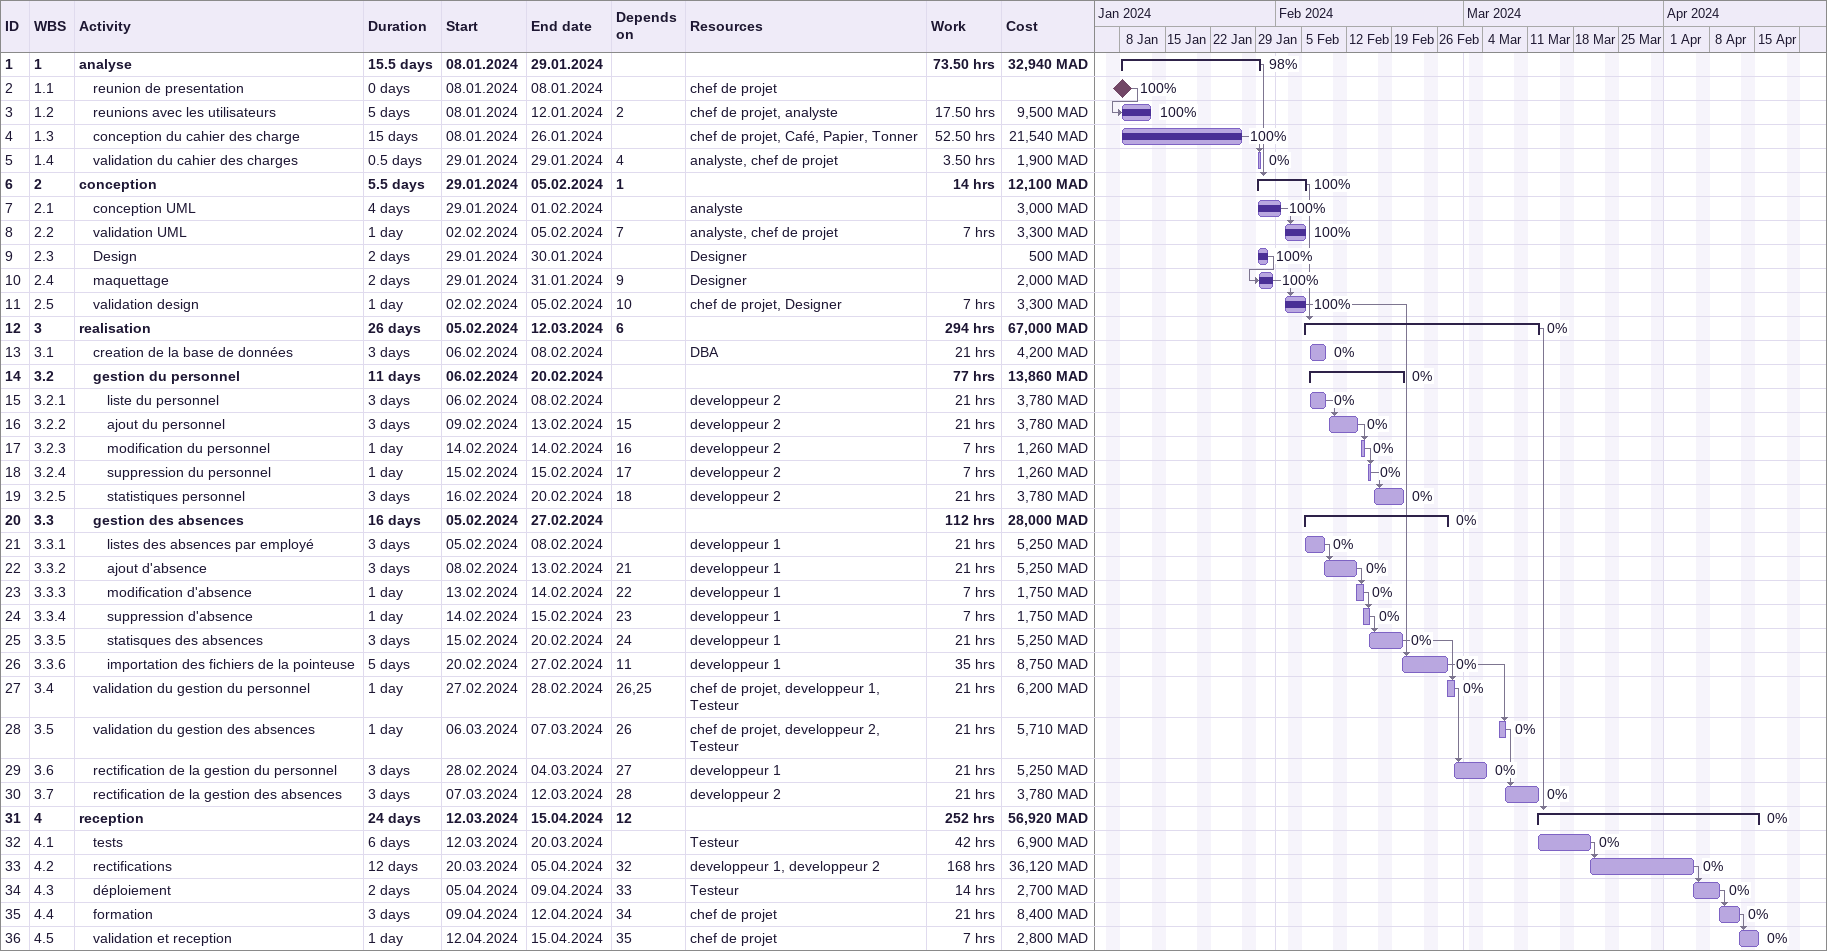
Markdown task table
| ID | WBS | Task | Duration | Start | Finish | Predecessors | Resources | % complete | Work (h) | Cost (MAD) |
|---|---|---|---|---|---|---|---|---|---|---|
| 1 | 1 | **analyse** | 15.5d | 2024-01-08 | 2024-01-29 |  |  | 98 | 73.50 | 32940 |
| 2 | 1.1 | reunion de presentation | 0d | 2024-01-08 | 2024-01-08 |  | chef de projet | 100 |  |  |
| 3 | 1.2 | reunions avec les utilisateurs | 5d | 2024-01-08 | 2024-01-12 | 2 | chef de projet, analyste | 100 | 17.50 | 9500 |
| 4 | 1.3 | conception du cahier des charge | 15d | 2024-01-08 | 2024-01-26 |  | chef de projet, Café, Papier, Tonner | 100 | 52.50 | 21540 |
| 5 | 1.4 | validation du cahier des charges | 0.5d | 2024-01-29 | 2024-01-29 | 4 | analyste, chef de projet | 0 | 3.50 | 1900 |
| 6 | 2 | **conception** | 5.5d | 2024-01-29 | 2024-02-05 | 1 |  | 100 | 14 | 12100 |
| 7 | 2.1 | conception UML | 4d | 2024-01-29 | 2024-02-01 |  | analyste | 100 |  | 3000 |
| 8 | 2.2 | validation UML | 1d | 2024-02-02 | 2024-02-05 | 7 | analyste, chef de projet | 100 | 7 | 3300 |
| 9 | 2.3 | Design | 2d | 2024-01-29 | 2024-01-30 |  | Designer | 100 |  | 500 |
| 10 | 2.4 | maquettage | 2d | 2024-01-29 | 2024-01-31 | 9 | Designer | 100 |  | 2000 |
| 11 | 2.5 | validation design | 1d | 2024-02-02 | 2024-02-05 | 10 | chef de projet, Designer | 100 | 7 | 3300 |
| 12 | 3 | **realisation** | 26d | 2024-02-05 | 2024-03-12 | 6 |  | 0 | 294 | 67000 |
| 13 | 3.1 | creation de la base de données | 3d | 2024-02-06 | 2024-02-08 |  | DBA | 0 | 21 | 4200 |
| 14 | 3.2 | **gestion du personnel** | 11d | 2024-02-06 | 2024-02-20 |  |  | 0 | 77 | 13860 |
| 15 | 3.2.1 | liste du personnel | 3d | 2024-02-06 | 2024-02-08 |  | developpeur 2 | 0 | 21 | 3780 |
| 16 | 3.2.2 | ajout du personnel | 3d | 2024-02-09 | 2024-02-13 | 15 | developpeur 2 | 0 | 21 | 3780 |
| 17 | 3.2.3 | modification du personnel | 1d | 2024-02-14 | 2024-02-14 | 16 | developpeur 2 | 0 | 7 | 1260 |
| 18 | 3.2.4 | suppression du personnel | 1d | 2024-02-15 | 2024-02-15 | 17 | developpeur 2 | 0 | 7 | 1260 |
| 19 | 3.2.5 | statistiques personnel | 3d | 2024-02-16 | 2024-02-20 | 18 | developpeur 2 | 0 | 21 | 3780 |
| 20 | 3.3 | **gestion des absences** | 16d | 2024-02-05 | 2024-02-27 |  |  | 0 | 112 | 28000 |
| 21 | 3.3.1 | listes des absences par employé | 3d | 2024-02-05 | 2024-02-08 |  | developpeur 1 | 0 | 21 | 5250 |
| 22 | 3.3.2 | ajout d'absence | 3d | 2024-02-08 | 2024-02-13 | 21 | developpeur 1 | 0 | 21 | 5250 |
| 23 | 3.3.3 | modification d'absence | 1d | 2024-02-13 | 2024-02-14 | 22 | developpeur 1 | 0 | 7 | 1750 |
| 24 | 3.3.4 | suppression d'absence | 1d | 2024-02-14 | 2024-02-15 | 23 | developpeur 1 | 0 | 7 | 1750 |
| 25 | 3.3.5 | statisques des absences | 3d | 2024-02-15 | 2024-02-20 | 24 | developpeur 1 | 0 | 21 | 5250 |
| 26 | 3.3.6 | importation des fichiers de la pointeuse | 5d | 2024-02-20 | 2024-02-27 | 11 | developpeur 1 | 0 | 35 | 8750 |
| 27 | 3.4 | validation du gestion du personnel | 1d | 2024-02-27 | 2024-02-28 | 26, 25 | chef de projet, developpeur 1, Testeur | 0 | 21 | 6200 |
| 28 | 3.5 | validation du gestion des absences | 1d | 2024-03-06 | 2024-03-07 | 26 | chef de projet, developpeur 2, Testeur | 0 | 21 | 5710 |
| 29 | 3.6 | rectification de la gestion du personnel | 3d | 2024-02-28 | 2024-03-04 | 27 | developpeur 1 | 0 | 21 | 5250 |
| 30 | 3.7 | rectification de la gestion des absences | 3d | 2024-03-07 | 2024-03-12 | 28 | developpeur 2 | 0 | 21 | 3780 |
| 31 | 4 | **reception** | 24d | 2024-03-12 | 2024-04-15 | 12 |  | 0 | 252 | 56920 |
| 32 | 4.1 | tests | 6d | 2024-03-12 | 2024-03-20 |  | Testeur | 0 | 42 | 6900 |
| 33 | 4.2 | rectifications | 12d | 2024-03-20 | 2024-04-05 | 32 | developpeur 1, developpeur 2 | 0 | 168 | 36120 |
| 34 | 4.3 | déploiement | 2d | 2024-04-05 | 2024-04-09 | 33 | Testeur | 0 | 14 | 2700 |
| 35 | 4.4 | formation | 3d | 2024-04-09 | 2024-04-12 | 34 | chef de projet | 0 | 21 | 8400 |
| 36 | 4.5 | validation et reception | 1d | 2024-04-12 | 2024-04-15 | 35 | chef de projet | 0 | 7 | 2800 |
